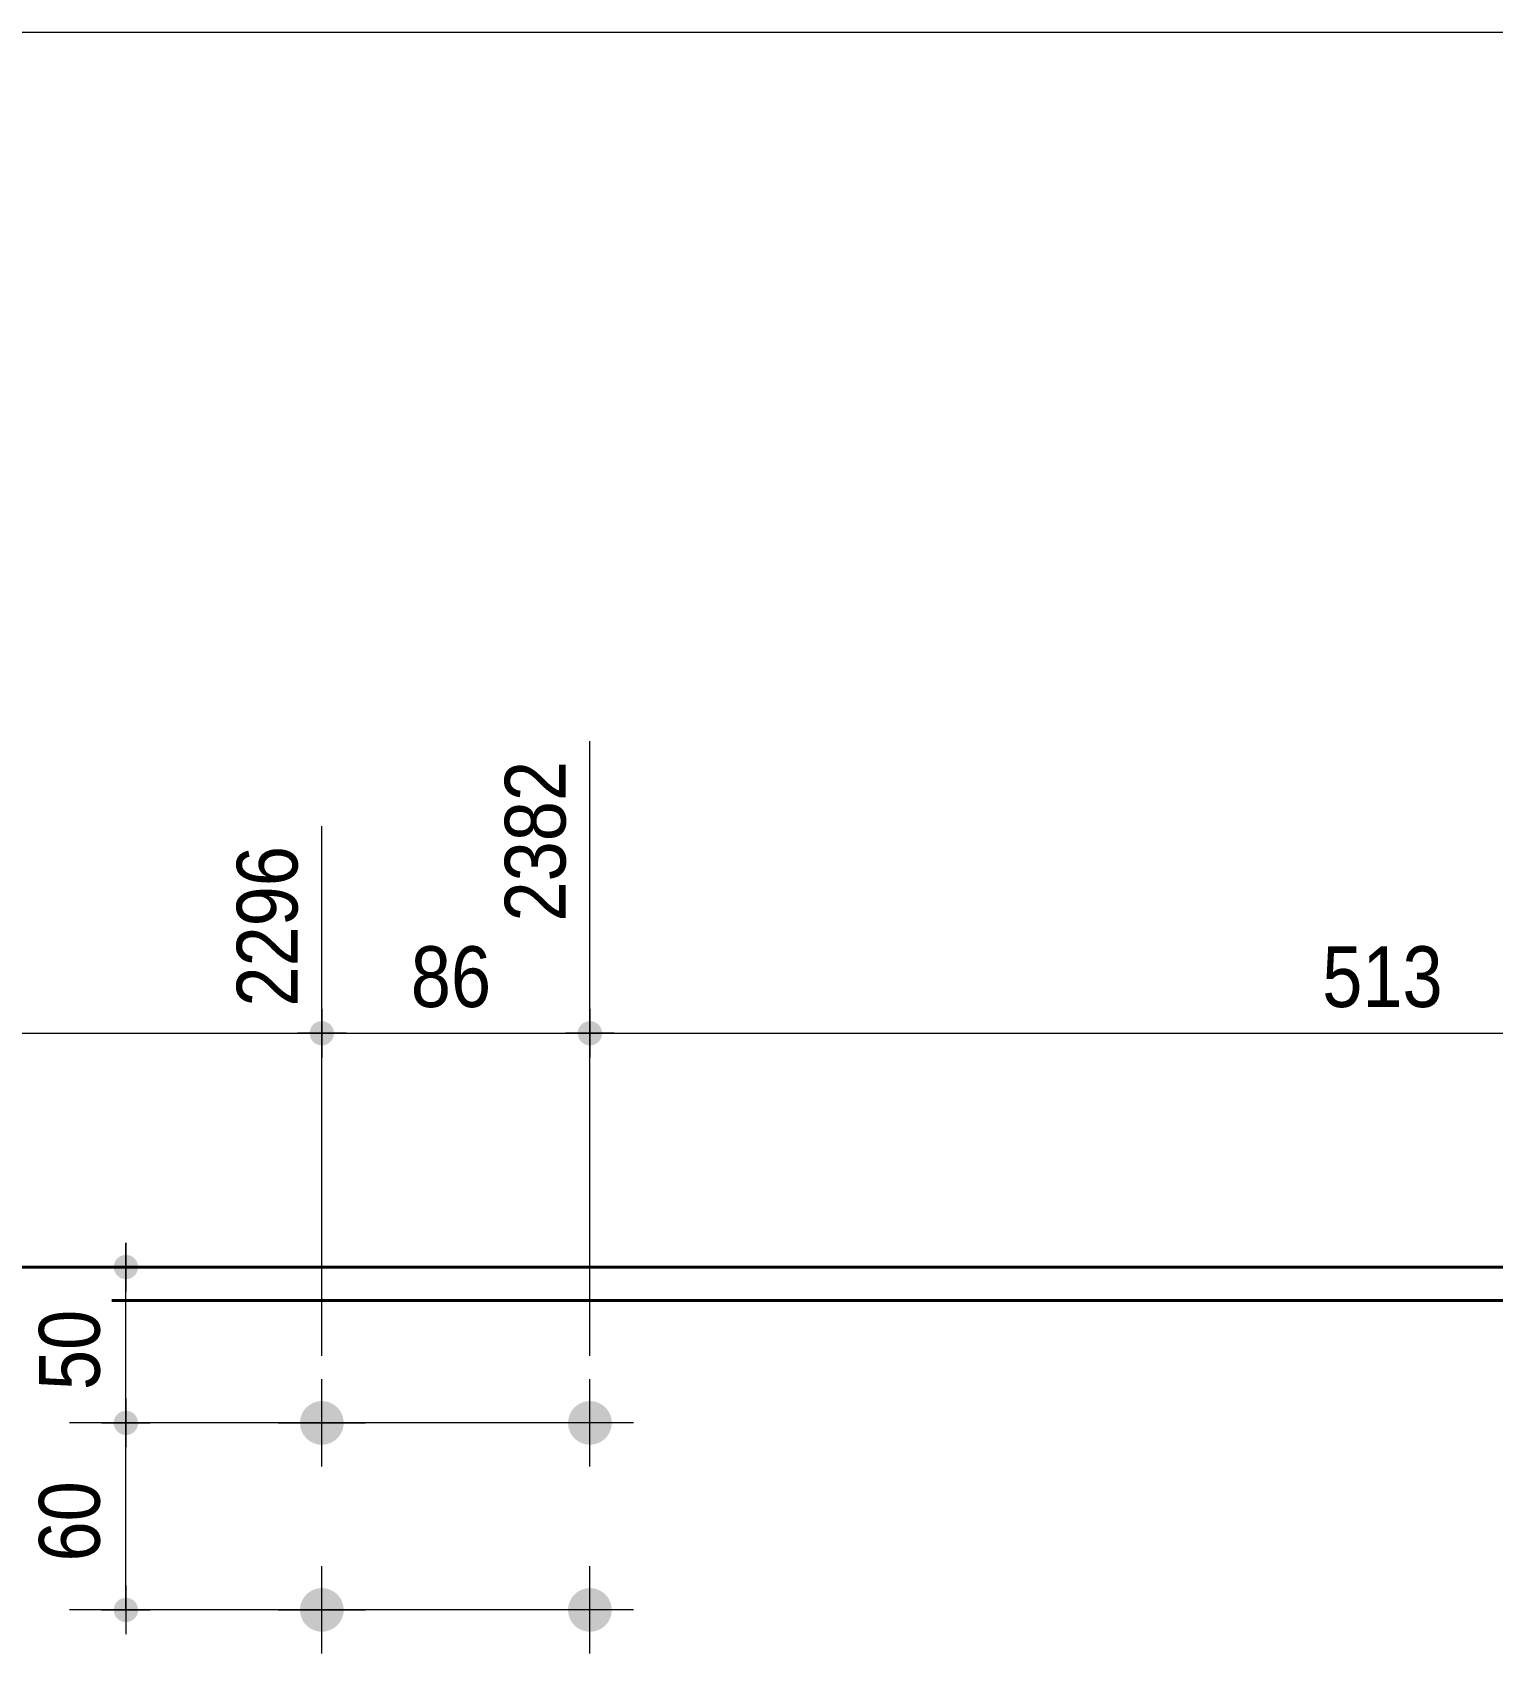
# Model space of a CAD drawing. Header units: millimetres. Extents: x 2 to 410, y 5 to 282.
# Drawn here: x 285.1 to 347.5, y 212.7 to 282 of the extents above; entities that cross this region are included whole.
import ezdxf

# ---------------------------------------------------------------- set-up
doc = ezdxf.new("R2010")
doc.units = ezdxf.units.MM
for name, color, linetype, lineweight in [('Boulon', 7, 'Continuous', 0), ('Cotation', 7, 'Continuous', 0), ('Feuille dessin', 5, 'Continuous', 0), ('Piece', 2, 'Continuous', 0)]:
    doc.layers.add(name, color=color, linetype=linetype, lineweight=lineweight)
doc.styles.add('ARIAL', font='ARIAL.TTF')

# ---------------------------------------------------------------- blocks, each defined once
blk = doc.blocks.new('*A5')
at = {"layer": 'Boulon'}
for points in [[(307.997, 222.57), (308.001, 222.615), (308.006, 222.661), (308.014, 222.706), (308.024, 222.751), (308.036, 222.795), (308.051, 222.838), (308.067, 222.881), (308.086, 222.923), (308.106, 222.964), (308.129, 223.004), (308.154, 223.042), (308.18, 223.08), (308.208, 223.116), (308.238, 223.151), (308.27, 223.184), (308.303, 223.215), (308.337, 223.245), (308.374, 223.274), (308.411, 223.3), (308.45, 223.324), (308.49, 223.347), (308.531, 223.368), (308.572, 223.386), (308.615, 223.403), (308.659, 223.417), (308.703, 223.429), (308.747, 223.439), (308.793, 223.447), (308.838, 223.453), (308.884, 223.456), (308.93, 223.457), (308.975, 223.456), (309.021, 223.453), (309.067, 223.447), (309.112, 223.439), (309.156, 223.429), (309.201, 223.417), (309.244, 223.403), (309.287, 223.386), (309.329, 223.368), (309.37, 223.347), (309.409, 223.324), (309.448, 223.3), (309.486, 223.274), (309.522, 223.245), (309.556, 223.215), (309.59, 223.184), (309.621, 223.151), (309.651, 223.116), (309.679, 223.08), (309.706, 223.042), (309.73, 223.004), (309.753, 222.964), (309.773, 222.923), (309.792, 222.881), (309.808, 222.838), (309.823, 222.795), (309.835, 222.751), (309.845, 222.706), (309.853, 222.661), (309.858, 222.615), (309.862, 222.57), (309.863, 222.524), (309.862, 222.478), (309.858, 222.432), (309.853, 222.387), (309.845, 222.342), (309.835, 222.297), (309.823, 222.253), (309.808, 222.209), (309.792, 222.167), (309.773, 222.125), (309.753, 222.084), (309.73, 222.044), (309.706, 222.005), (309.679, 221.968), (309.651, 221.932), (309.621, 221.897), (309.59, 221.864), (309.556, 221.832), (309.522, 221.802), (309.486, 221.774), (309.448, 221.748), (309.409, 221.723), (309.37, 221.701), (309.329, 221.68), (309.287, 221.662), (309.244, 221.645), (309.201, 221.631), (309.156, 221.619), (309.112, 221.609), (309.067, 221.601), (309.021, 221.595), (308.975, 221.592), (308.93, 221.591), (308.884, 221.592), (308.838, 221.595), (308.793, 221.601), (308.747, 221.609), (308.703, 221.619), (308.659, 221.631), (308.615, 221.645), (308.572, 221.662), (308.531, 221.68), (308.49, 221.701), (308.45, 221.723), (308.411, 221.748), (308.374, 221.774), (308.337, 221.802), (308.303, 221.832), (308.27, 221.864), (308.238, 221.897), (308.208, 221.932), (308.18, 221.968), (308.154, 222.005), (308.129, 222.044), (308.106, 222.084), (308.086, 222.125), (308.067, 222.167), (308.051, 222.209), (308.036, 222.253), (308.024, 222.297), (308.014, 222.342), (308.006, 222.387), (308.001, 222.432), (307.997, 222.478), (307.996, 222.524)], [(307.997, 214.57), (308.001, 214.615), (308.006, 214.661), (308.014, 214.706), (308.024, 214.751), (308.036, 214.795), (308.051, 214.838), (308.067, 214.881), (308.086, 214.923), (308.106, 214.964), (308.129, 215.004), (308.154, 215.042), (308.18, 215.08), (308.208, 215.116), (308.238, 215.151), (308.27, 215.184), (308.303, 215.215), (308.337, 215.245), (308.374, 215.274), (308.411, 215.3), (308.45, 215.324), (308.49, 215.347), (308.531, 215.368), (308.572, 215.386), (308.615, 215.403), (308.659, 215.417), (308.703, 215.429), (308.747, 215.439), (308.793, 215.447), (308.838, 215.453), (308.884, 215.456), (308.93, 215.457), (308.975, 215.456), (309.021, 215.453), (309.067, 215.447), (309.112, 215.439), (309.156, 215.429), (309.201, 215.417), (309.244, 215.403), (309.287, 215.386), (309.329, 215.368), (309.37, 215.347), (309.409, 215.324), (309.448, 215.3), (309.486, 215.274), (309.522, 215.245), (309.556, 215.215), (309.59, 215.184), (309.621, 215.151), (309.651, 215.116), (309.679, 215.08), (309.706, 215.042), (309.73, 215.004), (309.753, 214.964), (309.773, 214.923), (309.792, 214.881), (309.808, 214.838), (309.823, 214.795), (309.835, 214.751), (309.845, 214.706), (309.853, 214.661), (309.858, 214.615), (309.862, 214.57), (309.863, 214.524), (309.862, 214.478), (309.858, 214.432), (309.853, 214.387), (309.845, 214.342), (309.835, 214.297), (309.823, 214.253), (309.808, 214.209), (309.792, 214.167), (309.773, 214.125), (309.753, 214.084), (309.73, 214.044), (309.706, 214.005), (309.679, 213.968), (309.651, 213.932), (309.621, 213.897), (309.59, 213.864), (309.556, 213.832), (309.522, 213.802), (309.486, 213.774), (309.448, 213.748), (309.409, 213.723), (309.37, 213.701), (309.329, 213.68), (309.287, 213.662), (309.244, 213.645), (309.201, 213.631), (309.156, 213.619), (309.112, 213.609), (309.067, 213.601), (309.021, 213.595), (308.975, 213.592), (308.93, 213.591), (308.884, 213.592), (308.838, 213.595), (308.793, 213.601), (308.747, 213.609), (308.703, 213.619), (308.659, 213.631), (308.615, 213.645), (308.572, 213.662), (308.531, 213.68), (308.49, 213.701), (308.45, 213.723), (308.411, 213.748), (308.374, 213.774), (308.337, 213.802), (308.303, 213.832), (308.27, 213.864), (308.238, 213.897), (308.208, 213.932), (308.18, 213.968), (308.154, 214.005), (308.129, 214.044), (308.106, 214.084), (308.086, 214.125), (308.067, 214.167), (308.051, 214.209), (308.036, 214.253), (308.024, 214.297), (308.014, 214.342), (308.006, 214.387), (308.001, 214.432), (307.997, 214.478), (307.996, 214.524)]]:
    blk.add_hatch(color=256, dxfattribs=at).paths.add_polyline_path(points, flags=17)
at = {"layer": 'Boulon', "linetype": 'Continuous', "lineweight": 0}
for p, q in [((308.93, 220.657), (308.93, 224.391)), ((310.796, 222.524), (307.063, 222.524)), ((308.93, 212.657), (308.93, 216.391)), ((310.796, 214.524), (307.063, 214.524))]:
    blk.add_line(p, q, dxfattribs=at)
blk = doc.blocks.new('*A6')
at = {"layer": 'Boulon'}
for points in [[(296.531, 222.57), (296.534, 222.615), (296.54, 222.661), (296.548, 222.706), (296.558, 222.751), (296.57, 222.795), (296.584, 222.838), (296.601, 222.881), (296.619, 222.923), (296.64, 222.964), (296.662, 223.004), (296.687, 223.042), (296.713, 223.08), (296.741, 223.116), (296.771, 223.151), (296.803, 223.184), (296.836, 223.215), (296.871, 223.245), (296.907, 223.274), (296.944, 223.3), (296.983, 223.324), (297.023, 223.347), (297.064, 223.368), (297.106, 223.386), (297.148, 223.403), (297.192, 223.417), (297.236, 223.429), (297.281, 223.439), (297.326, 223.447), (297.371, 223.453), (297.417, 223.456), (297.463, 223.457), (297.509, 223.456), (297.554, 223.453), (297.6, 223.447), (297.645, 223.439), (297.69, 223.429), (297.734, 223.417), (297.777, 223.403), (297.82, 223.386), (297.862, 223.368), (297.903, 223.347), (297.943, 223.324), (297.981, 223.3), (298.019, 223.274), (298.055, 223.245), (298.09, 223.215), (298.123, 223.184), (298.154, 223.151), (298.184, 223.116), (298.213, 223.08), (298.239, 223.042), (298.263, 223.004), (298.286, 222.964), (298.307, 222.923), (298.325, 222.881), (298.342, 222.838), (298.356, 222.795), (298.368, 222.751), (298.378, 222.706), (298.386, 222.661), (298.392, 222.615), (298.395, 222.57), (298.396, 222.524), (298.395, 222.478), (298.392, 222.432), (298.386, 222.387), (298.378, 222.342), (298.368, 222.297), (298.356, 222.253), (298.342, 222.209), (298.325, 222.167), (298.307, 222.125), (298.286, 222.084), (298.263, 222.044), (298.239, 222.005), (298.213, 221.968), (298.184, 221.932), (298.154, 221.897), (298.123, 221.864), (298.09, 221.832), (298.055, 221.802), (298.019, 221.774), (297.981, 221.748), (297.943, 221.723), (297.903, 221.701), (297.862, 221.68), (297.82, 221.662), (297.777, 221.645), (297.734, 221.631), (297.69, 221.619), (297.645, 221.609), (297.6, 221.601), (297.554, 221.595), (297.509, 221.592), (297.463, 221.591), (297.417, 221.592), (297.371, 221.595), (297.326, 221.601), (297.281, 221.609), (297.236, 221.619), (297.192, 221.631), (297.148, 221.645), (297.106, 221.662), (297.064, 221.68), (297.023, 221.701), (296.983, 221.723), (296.944, 221.748), (296.907, 221.774), (296.871, 221.802), (296.836, 221.832), (296.803, 221.864), (296.771, 221.897), (296.741, 221.932), (296.713, 221.968), (296.687, 222.005), (296.662, 222.044), (296.64, 222.084), (296.619, 222.125), (296.601, 222.167), (296.584, 222.209), (296.57, 222.253), (296.558, 222.297), (296.548, 222.342), (296.54, 222.387), (296.534, 222.432), (296.531, 222.478), (296.53, 222.524)], [(296.531, 214.57), (296.534, 214.615), (296.54, 214.661), (296.548, 214.706), (296.558, 214.751), (296.57, 214.795), (296.584, 214.838), (296.601, 214.881), (296.619, 214.923), (296.64, 214.964), (296.662, 215.004), (296.687, 215.042), (296.713, 215.08), (296.741, 215.116), (296.771, 215.151), (296.803, 215.184), (296.836, 215.215), (296.871, 215.245), (296.907, 215.274), (296.944, 215.3), (296.983, 215.324), (297.023, 215.347), (297.064, 215.368), (297.106, 215.386), (297.148, 215.403), (297.192, 215.417), (297.236, 215.429), (297.281, 215.439), (297.326, 215.447), (297.371, 215.453), (297.417, 215.456), (297.463, 215.457), (297.509, 215.456), (297.554, 215.453), (297.6, 215.447), (297.645, 215.439), (297.69, 215.429), (297.734, 215.417), (297.777, 215.403), (297.82, 215.386), (297.862, 215.368), (297.903, 215.347), (297.943, 215.324), (297.981, 215.3), (298.019, 215.274), (298.055, 215.245), (298.09, 215.215), (298.123, 215.184), (298.154, 215.151), (298.184, 215.116), (298.213, 215.08), (298.239, 215.042), (298.263, 215.004), (298.286, 214.964), (298.307, 214.923), (298.325, 214.881), (298.342, 214.838), (298.356, 214.795), (298.368, 214.751), (298.378, 214.706), (298.386, 214.661), (298.392, 214.615), (298.395, 214.57), (298.396, 214.524), (298.395, 214.478), (298.392, 214.432), (298.386, 214.387), (298.378, 214.342), (298.368, 214.297), (298.356, 214.253), (298.342, 214.209), (298.325, 214.167), (298.307, 214.125), (298.286, 214.084), (298.263, 214.044), (298.239, 214.005), (298.213, 213.968), (298.184, 213.932), (298.154, 213.897), (298.123, 213.864), (298.09, 213.832), (298.055, 213.802), (298.019, 213.774), (297.981, 213.748), (297.943, 213.723), (297.903, 213.701), (297.862, 213.68), (297.82, 213.662), (297.777, 213.645), (297.734, 213.631), (297.69, 213.619), (297.645, 213.609), (297.6, 213.601), (297.554, 213.595), (297.509, 213.592), (297.463, 213.591), (297.417, 213.592), (297.371, 213.595), (297.326, 213.601), (297.281, 213.609), (297.236, 213.619), (297.192, 213.631), (297.148, 213.645), (297.106, 213.662), (297.064, 213.68), (297.023, 213.701), (296.983, 213.723), (296.944, 213.748), (296.907, 213.774), (296.871, 213.802), (296.836, 213.832), (296.803, 213.864), (296.771, 213.897), (296.741, 213.932), (296.713, 213.968), (296.687, 214.005), (296.662, 214.044), (296.64, 214.084), (296.619, 214.125), (296.601, 214.167), (296.584, 214.209), (296.57, 214.253), (296.558, 214.297), (296.548, 214.342), (296.54, 214.387), (296.534, 214.432), (296.531, 214.478), (296.53, 214.524)]]:
    blk.add_hatch(color=256, dxfattribs=at).paths.add_polyline_path(points, flags=17)
at = {"layer": 'Boulon', "linetype": 'Continuous', "lineweight": 0}
for p, q in [((297.463, 220.657), (297.463, 224.391)), ((295.596, 222.524), (299.33, 222.524)), ((297.463, 212.657), (297.463, 216.391)), ((295.596, 214.524), (299.33, 214.524))]:
    blk.add_line(p, q, dxfattribs=at)
blk = doc.blocks.new('*A8')
at = {"layer": 'Piece', "color": 2, "linetype": 'Continuous', "lineweight": 40}
for p, q in [((370.697986, 229.190576), (108.181611, 229.190576)), ((370.697986, 227.763909), (288.482024, 227.763909))]:
    blk.add_line(p, q, dxfattribs=at)
blk = doc.blocks.new('*A19')
at = {"layer": 'Feuille dessin', "linetype": 'Continuous', "lineweight": 0}
blk.add_line((405, 282), (5, 282), dxfattribs=at)
blk = doc.blocks.new('*A35')
at = {"layer": 'Cotation'}
for points in [[(289.057, 222.005), (289.031, 222.006), (289.006, 222.01), (288.981, 222.014), (288.956, 222.019), (288.931, 222.026), (288.907, 222.034), (288.883, 222.043), (288.86, 222.054), (288.837, 222.065), (288.815, 222.078), (288.793, 222.092), (288.772, 222.106), (288.752, 222.122), (288.733, 222.139), (288.714, 222.156), (288.697, 222.175), (288.68, 222.194), (288.664, 222.214), (288.65, 222.235), (288.636, 222.257), (288.623, 222.279), (288.612, 222.302), (288.602, 222.325), (288.592, 222.349), (288.584, 222.373), (288.578, 222.398), (288.572, 222.422), (288.568, 222.448), (288.565, 222.473), (288.563, 222.498), (288.562, 222.524), (288.563, 222.549), (288.565, 222.575), (288.568, 222.6), (288.572, 222.625), (288.578, 222.65), (288.584, 222.675), (288.592, 222.699), (288.602, 222.723), (288.612, 222.746), (288.623, 222.769), (288.636, 222.791), (288.65, 222.813), (288.664, 222.834), (288.68, 222.854), (288.697, 222.873), (288.714, 222.892), (288.733, 222.909), (288.752, 222.926), (288.772, 222.942), (288.793, 222.956), (288.815, 222.97), (288.837, 222.983), (288.86, 222.994), (288.883, 223.004), (288.907, 223.014), (288.931, 223.022), (288.956, 223.028), (288.981, 223.034), (289.006, 223.038), (289.031, 223.041), (289.057, 223.043), (289.082, 223.044), (289.108, 223.043), (289.133, 223.041), (289.158, 223.038), (289.183, 223.034), (289.208, 223.028), (289.233, 223.022), (289.257, 223.014), (289.281, 223.004), (289.304, 222.994), (289.327, 222.983), (289.349, 222.97), (289.371, 222.956), (289.392, 222.942), (289.412, 222.926), (289.431, 222.909), (289.45, 222.892), (289.467, 222.873), (289.484, 222.854), (289.5, 222.834), (289.514, 222.813), (289.528, 222.791), (289.541, 222.769), (289.552, 222.746), (289.562, 222.723), (289.572, 222.699), (289.58, 222.675), (289.586, 222.65), (289.592, 222.625), (289.596, 222.6), (289.6, 222.575), (289.601, 222.549), (289.602, 222.524), (289.601, 222.498), (289.6, 222.473), (289.596, 222.448), (289.592, 222.422), (289.586, 222.398), (289.58, 222.373), (289.572, 222.349), (289.562, 222.325), (289.552, 222.302), (289.541, 222.279), (289.528, 222.257), (289.514, 222.235), (289.5, 222.214), (289.484, 222.194), (289.467, 222.175), (289.45, 222.156), (289.431, 222.139), (289.412, 222.122), (289.392, 222.106), (289.371, 222.092), (289.349, 222.078), (289.327, 222.065), (289.304, 222.054), (289.281, 222.043), (289.257, 222.034), (289.233, 222.026), (289.208, 222.019), (289.183, 222.014), (289.158, 222.01), (289.133, 222.006), (289.108, 222.005), (289.082, 222.004)], [(289.057, 214.005), (289.031, 214.006), (289.006, 214.01), (288.981, 214.014), (288.956, 214.019), (288.931, 214.026), (288.907, 214.034), (288.883, 214.043), (288.86, 214.054), (288.837, 214.065), (288.815, 214.078), (288.793, 214.092), (288.772, 214.106), (288.752, 214.122), (288.733, 214.139), (288.714, 214.156), (288.697, 214.175), (288.68, 214.194), (288.664, 214.214), (288.65, 214.235), (288.636, 214.257), (288.623, 214.279), (288.612, 214.302), (288.602, 214.325), (288.592, 214.349), (288.584, 214.373), (288.578, 214.398), (288.572, 214.422), (288.568, 214.448), (288.565, 214.473), (288.563, 214.498), (288.562, 214.524), (288.563, 214.549), (288.565, 214.575), (288.568, 214.6), (288.572, 214.625), (288.578, 214.65), (288.584, 214.675), (288.592, 214.699), (288.602, 214.723), (288.612, 214.746), (288.623, 214.769), (288.636, 214.791), (288.65, 214.813), (288.664, 214.834), (288.68, 214.854), (288.697, 214.873), (288.714, 214.892), (288.733, 214.909), (288.752, 214.926), (288.772, 214.942), (288.793, 214.956), (288.815, 214.97), (288.837, 214.983), (288.86, 214.994), (288.883, 215.004), (288.907, 215.014), (288.931, 215.022), (288.956, 215.028), (288.981, 215.034), (289.006, 215.038), (289.031, 215.041), (289.057, 215.043), (289.082, 215.044), (289.108, 215.043), (289.133, 215.041), (289.158, 215.038), (289.183, 215.034), (289.208, 215.028), (289.233, 215.022), (289.257, 215.014), (289.281, 215.004), (289.304, 214.994), (289.327, 214.983), (289.349, 214.97), (289.371, 214.956), (289.392, 214.942), (289.412, 214.926), (289.431, 214.909), (289.45, 214.892), (289.467, 214.873), (289.484, 214.854), (289.5, 214.834), (289.514, 214.813), (289.528, 214.791), (289.541, 214.769), (289.552, 214.746), (289.562, 214.723), (289.572, 214.699), (289.58, 214.675), (289.586, 214.65), (289.592, 214.625), (289.596, 214.6), (289.6, 214.575), (289.601, 214.549), (289.602, 214.524), (289.601, 214.498), (289.6, 214.473), (289.596, 214.448), (289.592, 214.422), (289.586, 214.398), (289.58, 214.373), (289.572, 214.349), (289.562, 214.325), (289.552, 214.302), (289.541, 214.279), (289.528, 214.257), (289.514, 214.235), (289.5, 214.214), (289.484, 214.194), (289.467, 214.175), (289.45, 214.156), (289.431, 214.139), (289.412, 214.122), (289.392, 214.106), (289.371, 214.092), (289.349, 214.078), (289.327, 214.065), (289.304, 214.054), (289.281, 214.043), (289.257, 214.034), (289.233, 214.026), (289.208, 214.019), (289.183, 214.014), (289.158, 214.01), (289.133, 214.006), (289.108, 214.005), (289.082, 214.004)]]:
    blk.add_hatch(color=256, dxfattribs=at).paths.add_polyline_path(points, flags=17)
at = {"layer": 'Cotation', "linetype": 'Continuous', "lineweight": 0}
for p, q in [((289.082, 223.564), (289.082, 221.484)), ((289.082, 222.524), (289.082, 223.564)), ((307.93, 222.524), (286.662, 222.524)), ((288.042, 222.524), (290.122, 222.524)), ((289.082, 214.524), (289.082, 222.524)), ((289.082, 215.564), (289.082, 213.484)), ((307.93, 214.524), (286.662, 214.524)), ((288.042, 214.524), (290.122, 214.524)), ((289.082, 214.524), (289.082, 213.484))]:
    blk.add_line(p, q, dxfattribs=at)
at = {"layer": 'Cotation'}
for p in [(289.082, 222.524), (289.082, 214.524)]:
    blk.add_point(p, dxfattribs=at)
at = {"layer": 'Cotation', "style": 'ARIAL', "width": 0.85}
blk.add_text('60', height=2.6, rotation=90.00021, dxfattribs=at).set_placement((287.962, 216.595))
blk = doc.blocks.new('*A36')
at = {"layer": 'Cotation'}
for points in [[(289.057, 228.671), (289.031, 228.673), (289.006, 228.676), (288.981, 228.681), (288.956, 228.686), (288.931, 228.693), (288.907, 228.701), (288.883, 228.71), (288.86, 228.721), (288.837, 228.732), (288.815, 228.745), (288.793, 228.758), (288.772, 228.773), (288.752, 228.789), (288.733, 228.805), (288.714, 228.823), (288.697, 228.841), (288.68, 228.861), (288.664, 228.881), (288.65, 228.902), (288.636, 228.923), (288.623, 228.945), (288.612, 228.968), (288.602, 228.992), (288.592, 229.015), (288.584, 229.04), (288.578, 229.064), (288.572, 229.089), (288.568, 229.114), (288.565, 229.14), (288.563, 229.165), (288.562, 229.191), (288.563, 229.216), (288.565, 229.242), (288.568, 229.267), (288.572, 229.292), (288.578, 229.317), (288.584, 229.342), (288.592, 229.366), (288.602, 229.39), (288.612, 229.413), (288.623, 229.436), (288.636, 229.458), (288.65, 229.479), (288.664, 229.5), (288.68, 229.52), (288.697, 229.54), (288.714, 229.558), (288.733, 229.576), (288.752, 229.593), (288.772, 229.608), (288.793, 229.623), (288.815, 229.637), (288.837, 229.649), (288.86, 229.661), (288.883, 229.671), (288.907, 229.68), (288.931, 229.688), (288.956, 229.695), (288.981, 229.701), (289.006, 229.705), (289.031, 229.708), (289.057, 229.71), (289.082, 229.711), (289.108, 229.71), (289.133, 229.708), (289.158, 229.705), (289.183, 229.701), (289.208, 229.695), (289.233, 229.688), (289.257, 229.68), (289.281, 229.671), (289.304, 229.661), (289.327, 229.649), (289.349, 229.637), (289.371, 229.623), (289.392, 229.608), (289.412, 229.593), (289.431, 229.576), (289.45, 229.558), (289.467, 229.54), (289.484, 229.52), (289.5, 229.5), (289.514, 229.479), (289.528, 229.458), (289.541, 229.436), (289.552, 229.413), (289.562, 229.39), (289.572, 229.366), (289.58, 229.342), (289.586, 229.317), (289.592, 229.292), (289.596, 229.267), (289.6, 229.242), (289.601, 229.216), (289.602, 229.191), (289.601, 229.165), (289.6, 229.14), (289.596, 229.114), (289.592, 229.089), (289.586, 229.064), (289.58, 229.04), (289.572, 229.015), (289.562, 228.992), (289.552, 228.968), (289.541, 228.945), (289.528, 228.923), (289.514, 228.902), (289.5, 228.881), (289.484, 228.861), (289.467, 228.841), (289.45, 228.823), (289.431, 228.805), (289.412, 228.789), (289.392, 228.773), (289.371, 228.758), (289.349, 228.745), (289.327, 228.732), (289.304, 228.721), (289.281, 228.71), (289.257, 228.701), (289.233, 228.693), (289.208, 228.686), (289.183, 228.681), (289.158, 228.676), (289.133, 228.673), (289.108, 228.671), (289.082, 228.671)], [(289.057, 222.005), (289.031, 222.006), (289.006, 222.01), (288.981, 222.014), (288.956, 222.019), (288.931, 222.026), (288.907, 222.034), (288.883, 222.043), (288.86, 222.054), (288.837, 222.065), (288.815, 222.078), (288.793, 222.092), (288.772, 222.106), (288.752, 222.122), (288.733, 222.139), (288.714, 222.156), (288.697, 222.175), (288.68, 222.194), (288.664, 222.214), (288.65, 222.235), (288.636, 222.257), (288.623, 222.279), (288.612, 222.302), (288.602, 222.325), (288.592, 222.349), (288.584, 222.373), (288.578, 222.398), (288.572, 222.422), (288.568, 222.448), (288.565, 222.473), (288.563, 222.498), (288.562, 222.524), (288.563, 222.549), (288.565, 222.575), (288.568, 222.6), (288.572, 222.625), (288.578, 222.65), (288.584, 222.675), (288.592, 222.699), (288.602, 222.723), (288.612, 222.746), (288.623, 222.769), (288.636, 222.791), (288.65, 222.813), (288.664, 222.834), (288.68, 222.854), (288.697, 222.873), (288.714, 222.892), (288.733, 222.909), (288.752, 222.926), (288.772, 222.942), (288.793, 222.956), (288.815, 222.97), (288.837, 222.983), (288.86, 222.994), (288.883, 223.004), (288.907, 223.014), (288.931, 223.022), (288.956, 223.028), (288.981, 223.034), (289.006, 223.038), (289.031, 223.041), (289.057, 223.043), (289.082, 223.044), (289.108, 223.043), (289.133, 223.041), (289.158, 223.038), (289.183, 223.034), (289.208, 223.028), (289.233, 223.022), (289.257, 223.014), (289.281, 223.004), (289.304, 222.994), (289.327, 222.983), (289.349, 222.97), (289.371, 222.956), (289.392, 222.942), (289.412, 222.926), (289.431, 222.909), (289.45, 222.892), (289.467, 222.873), (289.484, 222.854), (289.5, 222.834), (289.514, 222.813), (289.528, 222.791), (289.541, 222.769), (289.552, 222.746), (289.562, 222.723), (289.572, 222.699), (289.58, 222.675), (289.586, 222.65), (289.592, 222.625), (289.596, 222.6), (289.6, 222.575), (289.601, 222.549), (289.602, 222.524), (289.601, 222.498), (289.6, 222.473), (289.596, 222.448), (289.592, 222.422), (289.586, 222.398), (289.58, 222.373), (289.572, 222.349), (289.562, 222.325), (289.552, 222.302), (289.541, 222.279), (289.528, 222.257), (289.514, 222.235), (289.5, 222.214), (289.484, 222.194), (289.467, 222.175), (289.45, 222.156), (289.431, 222.139), (289.412, 222.122), (289.392, 222.106), (289.371, 222.092), (289.349, 222.078), (289.327, 222.065), (289.304, 222.054), (289.281, 222.043), (289.257, 222.034), (289.233, 222.026), (289.208, 222.019), (289.183, 222.014), (289.158, 222.01), (289.133, 222.006), (289.108, 222.005), (289.082, 222.004)]]:
    blk.add_hatch(color=256, dxfattribs=at).paths.add_polyline_path(points, flags=17)
at = {"layer": 'Cotation', "linetype": 'Continuous', "lineweight": 0}
for p, q in [((289.082, 230.231), (289.082, 228.151)), ((289.082, 229.191), (289.082, 230.231)), ((288.092, 229.191), (286.662, 229.191)), ((288.042, 229.191), (290.122, 229.191)), ((289.082, 222.524), (289.082, 229.191)), ((289.082, 223.564), (289.082, 221.484)), ((307.93, 222.524), (286.662, 222.524)), ((288.042, 222.524), (290.122, 222.524)), ((289.082, 222.524), (289.082, 221.484))]:
    blk.add_line(p, q, dxfattribs=at)
at = {"layer": 'Cotation'}
for p in [(289.082, 229.191), (289.082, 222.524)]:
    blk.add_point(p, dxfattribs=at)
at = {"layer": 'Cotation', "style": 'ARIAL', "width": 0.85}
blk.add_text('50', height=2.6, rotation=90.00021, dxfattribs=at).set_placement((287.962, 223.929))
blk = doc.blocks.new('*A44')
at = {"layer": 'Cotation'}
for points in [[(195.752, 238.671), (195.727, 238.673), (195.701, 238.676), (195.676, 238.681), (195.651, 238.686), (195.627, 238.693), (195.602, 238.701), (195.579, 238.71), (195.555, 238.721), (195.532, 238.732), (195.51, 238.745), (195.489, 238.758), (195.468, 238.773), (195.448, 238.789), (195.428, 238.805), (195.41, 238.823), (195.392, 238.841), (195.376, 238.861), (195.36, 238.881), (195.345, 238.902), (195.332, 238.923), (195.319, 238.945), (195.307, 238.968), (195.297, 238.992), (195.288, 239.015), (195.28, 239.04), (195.273, 239.064), (195.268, 239.089), (195.263, 239.114), (195.26, 239.14), (195.258, 239.165), (195.258, 239.191), (195.258, 239.216), (195.26, 239.242), (195.263, 239.267), (195.268, 239.292), (195.273, 239.317), (195.28, 239.342), (195.288, 239.366), (195.297, 239.39), (195.307, 239.413), (195.319, 239.436), (195.332, 239.458), (195.345, 239.479), (195.36, 239.5), (195.376, 239.52), (195.392, 239.54), (195.41, 239.558), (195.428, 239.576), (195.448, 239.593), (195.468, 239.608), (195.489, 239.623), (195.51, 239.637), (195.532, 239.649), (195.555, 239.661), (195.579, 239.671), (195.602, 239.68), (195.627, 239.688), (195.651, 239.695), (195.676, 239.701), (195.701, 239.705), (195.727, 239.708), (195.752, 239.71), (195.778, 239.711), (195.803, 239.71), (195.829, 239.708), (195.854, 239.705), (195.879, 239.701), (195.904, 239.695), (195.929, 239.688), (195.953, 239.68), (195.977, 239.671), (196, 239.661), (196.023, 239.649), (196.045, 239.637), (196.066, 239.623), (196.087, 239.608), (196.107, 239.593), (196.127, 239.576), (196.145, 239.558), (196.163, 239.54), (196.18, 239.52), (196.195, 239.5), (196.21, 239.479), (196.224, 239.458), (196.236, 239.436), (196.248, 239.413), (196.258, 239.39), (196.267, 239.366), (196.275, 239.342), (196.282, 239.317), (196.288, 239.292), (196.292, 239.267), (196.295, 239.242), (196.297, 239.216), (196.298, 239.191), (196.297, 239.165), (196.295, 239.14), (196.292, 239.114), (196.288, 239.089), (196.282, 239.064), (196.275, 239.04), (196.267, 239.015), (196.258, 238.992), (196.248, 238.968), (196.236, 238.945), (196.224, 238.923), (196.21, 238.902), (196.195, 238.881), (196.18, 238.861), (196.163, 238.841), (196.145, 238.823), (196.127, 238.805), (196.107, 238.789), (196.087, 238.773), (196.066, 238.758), (196.045, 238.745), (196.023, 238.732), (196, 238.721), (195.977, 238.71), (195.953, 238.701), (195.929, 238.693), (195.904, 238.686), (195.879, 238.681), (195.854, 238.676), (195.829, 238.673), (195.803, 238.671), (195.778, 238.671)], [(297.437, 238.671), (297.412, 238.673), (297.387, 238.676), (297.361, 238.681), (297.337, 238.686), (297.312, 238.693), (297.288, 238.701), (297.264, 238.71), (297.241, 238.721), (297.218, 238.732), (297.196, 238.745), (297.174, 238.758), (297.153, 238.773), (297.133, 238.789), (297.114, 238.805), (297.095, 238.823), (297.078, 238.841), (297.061, 238.861), (297.045, 238.881), (297.031, 238.902), (297.017, 238.923), (297.004, 238.945), (296.993, 238.968), (296.982, 238.992), (296.973, 239.015), (296.965, 239.04), (296.958, 239.064), (296.953, 239.089), (296.949, 239.114), (296.945, 239.14), (296.944, 239.165), (296.943, 239.191), (296.944, 239.216), (296.945, 239.242), (296.949, 239.267), (296.953, 239.292), (296.958, 239.317), (296.965, 239.342), (296.973, 239.366), (296.982, 239.39), (296.993, 239.413), (297.004, 239.436), (297.017, 239.458), (297.031, 239.479), (297.045, 239.5), (297.061, 239.52), (297.078, 239.54), (297.095, 239.558), (297.114, 239.576), (297.133, 239.593), (297.153, 239.608), (297.174, 239.623), (297.196, 239.637), (297.218, 239.649), (297.241, 239.661), (297.264, 239.671), (297.288, 239.68), (297.312, 239.688), (297.337, 239.695), (297.361, 239.701), (297.387, 239.705), (297.412, 239.708), (297.437, 239.71), (297.463, 239.711), (297.488, 239.71), (297.514, 239.708), (297.539, 239.705), (297.564, 239.701), (297.589, 239.695), (297.614, 239.688), (297.638, 239.68), (297.662, 239.671), (297.685, 239.661), (297.708, 239.649), (297.73, 239.637), (297.752, 239.623), (297.773, 239.608), (297.793, 239.593), (297.812, 239.576), (297.831, 239.558), (297.848, 239.54), (297.865, 239.52), (297.881, 239.5), (297.895, 239.479), (297.909, 239.458), (297.922, 239.436), (297.933, 239.413), (297.943, 239.39), (297.953, 239.366), (297.961, 239.342), (297.967, 239.317), (297.973, 239.292), (297.977, 239.267), (297.98, 239.242), (297.982, 239.216), (297.983, 239.191), (297.982, 239.165), (297.98, 239.14), (297.977, 239.114), (297.973, 239.089), (297.967, 239.064), (297.961, 239.04), (297.953, 239.015), (297.943, 238.992), (297.933, 238.968), (297.922, 238.945), (297.909, 238.923), (297.895, 238.902), (297.881, 238.881), (297.865, 238.861), (297.848, 238.841), (297.831, 238.823), (297.812, 238.805), (297.793, 238.789), (297.773, 238.773), (297.752, 238.758), (297.73, 238.745), (297.708, 238.732), (297.685, 238.721), (297.662, 238.71), (297.638, 238.701), (297.614, 238.693), (297.589, 238.686), (297.564, 238.681), (297.539, 238.676), (297.514, 238.673), (297.488, 238.671), (297.463, 238.671)]]:
    blk.add_hatch(color=256, dxfattribs=at).paths.add_polyline_path(points, flags=17)
at = {"layer": 'Cotation', "linetype": 'Continuous', "lineweight": 0}
for p, q in [((195.778, 225.391), (195.778, 251.684)), ((297.463, 225.391), (297.463, 248.044)), ((195.778, 240.231), (195.778, 238.151)), ((297.463, 240.231), (297.463, 238.151)), ((196.818, 239.191), (194.738, 239.191)), ((195.778, 239.191), (194.738, 239.191)), ((195.778, 239.191), (297.463, 239.191)), ((298.503, 239.191), (296.423, 239.191)), ((297.463, 239.191), (298.503, 239.191))]:
    blk.add_line(p, q, dxfattribs=at)
at = {"layer": 'Cotation'}
for p in [(195.778, 239.191), (297.463, 239.191)]:
    blk.add_point(p, dxfattribs=at)
at = {"layer": 'Cotation', "style": 'ARIAL', "width": 0.85}
blk.add_text('2296', height=2.6, rotation=90.00021, dxfattribs=at).set_placement((296.423, 240.331))
blk.add_text('763', height=2.6, dxfattribs=at).set_placement((243.728, 240.311))
blk = doc.blocks.new('*A45')
at = {"layer": 'Cotation'}
for points in [[(297.437, 238.671), (297.412, 238.673), (297.387, 238.676), (297.361, 238.681), (297.337, 238.686), (297.312, 238.693), (297.288, 238.701), (297.264, 238.71), (297.241, 238.721), (297.218, 238.732), (297.196, 238.745), (297.174, 238.758), (297.153, 238.773), (297.133, 238.789), (297.114, 238.805), (297.095, 238.823), (297.078, 238.841), (297.061, 238.861), (297.045, 238.881), (297.031, 238.902), (297.017, 238.923), (297.004, 238.945), (296.993, 238.968), (296.982, 238.992), (296.973, 239.015), (296.965, 239.04), (296.958, 239.064), (296.953, 239.089), (296.949, 239.114), (296.945, 239.14), (296.944, 239.165), (296.943, 239.191), (296.944, 239.216), (296.945, 239.242), (296.949, 239.267), (296.953, 239.292), (296.958, 239.317), (296.965, 239.342), (296.973, 239.366), (296.982, 239.39), (296.993, 239.413), (297.004, 239.436), (297.017, 239.458), (297.031, 239.479), (297.045, 239.5), (297.061, 239.52), (297.078, 239.54), (297.095, 239.558), (297.114, 239.576), (297.133, 239.593), (297.153, 239.608), (297.174, 239.623), (297.196, 239.637), (297.218, 239.649), (297.241, 239.661), (297.264, 239.671), (297.288, 239.68), (297.312, 239.688), (297.337, 239.695), (297.361, 239.701), (297.387, 239.705), (297.412, 239.708), (297.437, 239.71), (297.463, 239.711), (297.488, 239.71), (297.514, 239.708), (297.539, 239.705), (297.564, 239.701), (297.589, 239.695), (297.614, 239.688), (297.638, 239.68), (297.662, 239.671), (297.685, 239.661), (297.708, 239.649), (297.73, 239.637), (297.752, 239.623), (297.773, 239.608), (297.793, 239.593), (297.812, 239.576), (297.831, 239.558), (297.848, 239.54), (297.865, 239.52), (297.881, 239.5), (297.895, 239.479), (297.909, 239.458), (297.922, 239.436), (297.933, 239.413), (297.943, 239.39), (297.953, 239.366), (297.961, 239.342), (297.967, 239.317), (297.973, 239.292), (297.977, 239.267), (297.98, 239.242), (297.982, 239.216), (297.983, 239.191), (297.982, 239.165), (297.98, 239.14), (297.977, 239.114), (297.973, 239.089), (297.967, 239.064), (297.961, 239.04), (297.953, 239.015), (297.943, 238.992), (297.933, 238.968), (297.922, 238.945), (297.909, 238.923), (297.895, 238.902), (297.881, 238.881), (297.865, 238.861), (297.848, 238.841), (297.831, 238.823), (297.812, 238.805), (297.793, 238.789), (297.773, 238.773), (297.752, 238.758), (297.73, 238.745), (297.708, 238.732), (297.685, 238.721), (297.662, 238.71), (297.638, 238.701), (297.614, 238.693), (297.589, 238.686), (297.564, 238.681), (297.539, 238.676), (297.514, 238.673), (297.488, 238.671), (297.463, 238.671)], [(308.904, 238.671), (308.879, 238.673), (308.853, 238.676), (308.828, 238.681), (308.803, 238.686), (308.779, 238.693), (308.754, 238.701), (308.731, 238.71), (308.707, 238.721), (308.684, 238.732), (308.662, 238.745), (308.641, 238.758), (308.62, 238.773), (308.6, 238.789), (308.58, 238.805), (308.562, 238.823), (308.544, 238.841), (308.528, 238.861), (308.512, 238.881), (308.497, 238.902), (308.484, 238.923), (308.471, 238.945), (308.459, 238.968), (308.449, 238.992), (308.44, 239.015), (308.432, 239.04), (308.425, 239.064), (308.42, 239.089), (308.415, 239.114), (308.412, 239.14), (308.41, 239.165), (308.41, 239.191), (308.41, 239.216), (308.412, 239.242), (308.415, 239.267), (308.42, 239.292), (308.425, 239.317), (308.432, 239.342), (308.44, 239.366), (308.449, 239.39), (308.459, 239.413), (308.471, 239.436), (308.484, 239.458), (308.497, 239.479), (308.512, 239.5), (308.528, 239.52), (308.544, 239.54), (308.562, 239.558), (308.58, 239.576), (308.6, 239.593), (308.62, 239.608), (308.641, 239.623), (308.662, 239.637), (308.684, 239.649), (308.707, 239.661), (308.731, 239.671), (308.754, 239.68), (308.779, 239.688), (308.803, 239.695), (308.828, 239.701), (308.853, 239.705), (308.879, 239.708), (308.904, 239.71), (308.93, 239.711), (308.955, 239.71), (308.981, 239.708), (309.006, 239.705), (309.031, 239.701), (309.056, 239.695), (309.081, 239.688), (309.105, 239.68), (309.129, 239.671), (309.152, 239.661), (309.175, 239.649), (309.197, 239.637), (309.218, 239.623), (309.239, 239.608), (309.259, 239.593), (309.279, 239.576), (309.297, 239.558), (309.315, 239.54), (309.332, 239.52), (309.347, 239.5), (309.362, 239.479), (309.376, 239.458), (309.388, 239.436), (309.4, 239.413), (309.41, 239.39), (309.419, 239.366), (309.427, 239.342), (309.434, 239.317), (309.44, 239.292), (309.444, 239.267), (309.447, 239.242), (309.449, 239.216), (309.45, 239.191), (309.449, 239.165), (309.447, 239.14), (309.444, 239.114), (309.44, 239.089), (309.434, 239.064), (309.427, 239.04), (309.419, 239.015), (309.41, 238.992), (309.4, 238.968), (309.388, 238.945), (309.376, 238.923), (309.362, 238.902), (309.347, 238.881), (309.332, 238.861), (309.315, 238.841), (309.297, 238.823), (309.279, 238.805), (309.259, 238.789), (309.239, 238.773), (309.218, 238.758), (309.197, 238.745), (309.175, 238.732), (309.152, 238.721), (309.129, 238.71), (309.105, 238.701), (309.081, 238.693), (309.056, 238.686), (309.031, 238.681), (309.006, 238.676), (308.981, 238.673), (308.955, 238.671), (308.93, 238.671)]]:
    blk.add_hatch(color=256, dxfattribs=at).paths.add_polyline_path(points, flags=17)
at = {"layer": 'Cotation', "linetype": 'Continuous', "lineweight": 0}
for p, q in [((308.93, 225.391), (308.93, 251.684)), ((297.463, 225.391), (297.463, 248.044)), ((297.463, 240.231), (297.463, 238.151)), ((308.93, 240.231), (308.93, 238.151)), ((298.503, 239.191), (296.423, 239.191)), ((297.463, 239.191), (296.423, 239.191)), ((297.463, 239.191), (308.93, 239.191)), ((309.97, 239.191), (307.89, 239.191)), ((308.93, 239.191), (309.97, 239.191))]:
    blk.add_line(p, q, dxfattribs=at)
at = {"layer": 'Cotation'}
for p in [(297.463, 239.191), (308.93, 239.191)]:
    blk.add_point(p, dxfattribs=at)
at = {"layer": 'Cotation', "style": 'ARIAL', "width": 0.85}
blk.add_text('2382', height=2.6, rotation=90.00021, dxfattribs=at).set_placement((307.89, 243.971))
blk.add_text('86', height=2.6, dxfattribs=at).set_placement((301.268, 240.311))
blk = doc.blocks.new('*A46')
at = {"layer": 'Cotation'}
for points in [[(308.904, 238.671), (308.879, 238.673), (308.853, 238.676), (308.828, 238.681), (308.803, 238.686), (308.779, 238.693), (308.754, 238.701), (308.731, 238.71), (308.707, 238.721), (308.684, 238.732), (308.662, 238.745), (308.641, 238.758), (308.62, 238.773), (308.6, 238.789), (308.58, 238.805), (308.562, 238.823), (308.544, 238.841), (308.528, 238.861), (308.512, 238.881), (308.497, 238.902), (308.484, 238.923), (308.471, 238.945), (308.459, 238.968), (308.449, 238.992), (308.44, 239.015), (308.432, 239.04), (308.425, 239.064), (308.42, 239.089), (308.415, 239.114), (308.412, 239.14), (308.41, 239.165), (308.41, 239.191), (308.41, 239.216), (308.412, 239.242), (308.415, 239.267), (308.42, 239.292), (308.425, 239.317), (308.432, 239.342), (308.44, 239.366), (308.449, 239.39), (308.459, 239.413), (308.471, 239.436), (308.484, 239.458), (308.497, 239.479), (308.512, 239.5), (308.528, 239.52), (308.544, 239.54), (308.562, 239.558), (308.58, 239.576), (308.6, 239.593), (308.62, 239.608), (308.641, 239.623), (308.662, 239.637), (308.684, 239.649), (308.707, 239.661), (308.731, 239.671), (308.754, 239.68), (308.779, 239.688), (308.803, 239.695), (308.828, 239.701), (308.853, 239.705), (308.879, 239.708), (308.904, 239.71), (308.93, 239.711), (308.955, 239.71), (308.981, 239.708), (309.006, 239.705), (309.031, 239.701), (309.056, 239.695), (309.081, 239.688), (309.105, 239.68), (309.129, 239.671), (309.152, 239.661), (309.175, 239.649), (309.197, 239.637), (309.218, 239.623), (309.239, 239.608), (309.259, 239.593), (309.279, 239.576), (309.297, 239.558), (309.315, 239.54), (309.332, 239.52), (309.347, 239.5), (309.362, 239.479), (309.376, 239.458), (309.388, 239.436), (309.4, 239.413), (309.41, 239.39), (309.419, 239.366), (309.427, 239.342), (309.434, 239.317), (309.44, 239.292), (309.444, 239.267), (309.447, 239.242), (309.449, 239.216), (309.45, 239.191), (309.449, 239.165), (309.447, 239.14), (309.444, 239.114), (309.44, 239.089), (309.434, 239.064), (309.427, 239.04), (309.419, 239.015), (309.41, 238.992), (309.4, 238.968), (309.388, 238.945), (309.376, 238.923), (309.362, 238.902), (309.347, 238.881), (309.332, 238.861), (309.315, 238.841), (309.297, 238.823), (309.279, 238.805), (309.259, 238.789), (309.239, 238.773), (309.218, 238.758), (309.197, 238.745), (309.175, 238.732), (309.152, 238.721), (309.129, 238.71), (309.105, 238.701), (309.081, 238.693), (309.056, 238.686), (309.031, 238.681), (309.006, 238.676), (308.981, 238.673), (308.955, 238.671), (308.93, 238.671)], [(377.339, 238.671), (377.313, 238.673), (377.288, 238.676), (377.263, 238.681), (377.238, 238.686), (377.213, 238.693), (377.189, 238.701), (377.165, 238.71), (377.142, 238.721), (377.119, 238.732), (377.097, 238.745), (377.076, 238.758), (377.055, 238.773), (377.035, 238.789), (377.015, 238.805), (376.997, 238.823), (376.979, 238.841), (376.962, 238.861), (376.947, 238.881), (376.932, 238.902), (376.918, 238.923), (376.906, 238.945), (376.894, 238.968), (376.884, 238.992), (376.875, 239.015), (376.867, 239.04), (376.86, 239.064), (376.854, 239.089), (376.85, 239.114), (376.847, 239.14), (376.845, 239.165), (376.844, 239.191), (376.845, 239.216), (376.847, 239.242), (376.85, 239.267), (376.854, 239.292), (376.86, 239.317), (376.867, 239.342), (376.875, 239.366), (376.884, 239.39), (376.894, 239.413), (376.906, 239.436), (376.918, 239.458), (376.932, 239.479), (376.947, 239.5), (376.962, 239.52), (376.979, 239.54), (376.997, 239.558), (377.015, 239.576), (377.035, 239.593), (377.055, 239.608), (377.076, 239.623), (377.097, 239.637), (377.119, 239.649), (377.142, 239.661), (377.165, 239.671), (377.189, 239.68), (377.213, 239.688), (377.238, 239.695), (377.263, 239.701), (377.288, 239.705), (377.313, 239.708), (377.339, 239.71), (377.364, 239.711), (377.39, 239.71), (377.415, 239.708), (377.441, 239.705), (377.466, 239.701), (377.491, 239.695), (377.515, 239.688), (377.54, 239.68), (377.563, 239.671), (377.587, 239.661), (377.61, 239.649), (377.632, 239.637), (377.653, 239.623), (377.674, 239.608), (377.694, 239.593), (377.714, 239.576), (377.732, 239.558), (377.75, 239.54), (377.766, 239.52), (377.782, 239.5), (377.797, 239.479), (377.81, 239.458), (377.823, 239.436), (377.834, 239.413), (377.845, 239.39), (377.854, 239.366), (377.862, 239.342), (377.869, 239.317), (377.874, 239.292), (377.879, 239.267), (377.882, 239.242), (377.884, 239.216), (377.884, 239.191), (377.884, 239.165), (377.882, 239.14), (377.879, 239.114), (377.874, 239.089), (377.869, 239.064), (377.862, 239.04), (377.854, 239.015), (377.845, 238.992), (377.834, 238.968), (377.823, 238.945), (377.81, 238.923), (377.797, 238.902), (377.782, 238.881), (377.766, 238.861), (377.75, 238.841), (377.732, 238.823), (377.714, 238.805), (377.694, 238.789), (377.674, 238.773), (377.653, 238.758), (377.632, 238.745), (377.61, 238.732), (377.587, 238.721), (377.563, 238.71), (377.54, 238.701), (377.515, 238.693), (377.491, 238.686), (377.466, 238.681), (377.441, 238.676), (377.415, 238.673), (377.39, 238.671), (377.364, 238.671)]]:
    blk.add_hatch(color=256, dxfattribs=at).paths.add_polyline_path(points, flags=17)
at = {"layer": 'Cotation', "linetype": 'Continuous', "lineweight": 0}
for p, q in [((308.93, 225.391), (308.93, 251.684)), ((377.364, 243.431), (377.364, 243.451)), ((308.93, 240.231), (308.93, 238.151)), ((377.364, 224.591), (377.364, 239.791)), ((377.364, 239.791), (377.364, 238.151)), ((309.97, 239.191), (307.89, 239.191)), ((308.93, 239.191), (307.89, 239.191)), ((308.93, 239.191), (377.364, 239.191)), ((378.404, 239.191), (376.324, 239.191)), ((377.364, 239.191), (378.404, 239.191))]:
    blk.add_line(p, q, dxfattribs=at)
at = {"layer": 'Cotation'}
for p in [(308.93, 239.191), (377.364, 239.191)]:
    blk.add_point(p, dxfattribs=at)
at = {"layer": 'Cotation', "style": 'ARIAL', "width": 0.85}
blk.add_text('2895', height=2.6, rotation=90.00021, dxfattribs=at).set_placement((376.324, 240.331))
blk.add_text('513', height=2.6, dxfattribs=at).set_placement((340.254, 240.311))

msp = doc.modelspace()

# ---------------------------------------------------------------- block references
at = {"lineweight": 0}
for name in ['*A19', '*A44', '*A45', '*A46', '*A36', '*A8', '*A6', '*A5', '*A35']:
    msp.add_blockref(name, (0, 0), dxfattribs=at)

doc.saveas('drawing.dxf')
